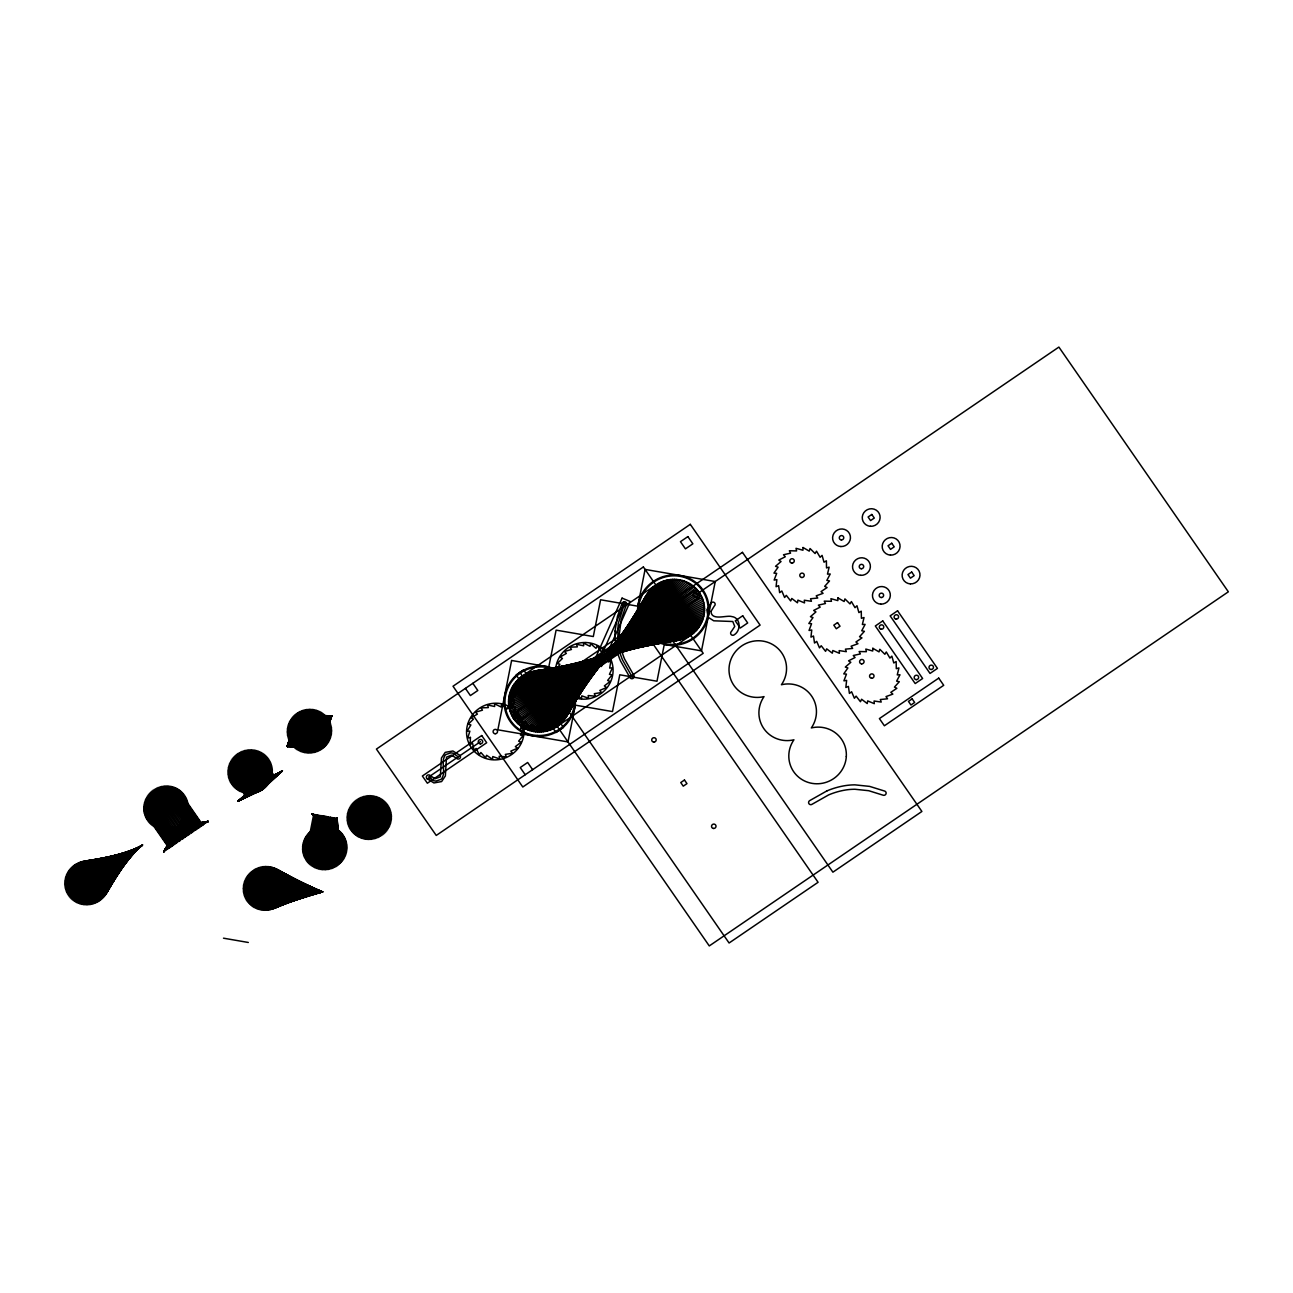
<?xml version="1.0" encoding="UTF-8"?>
<svg xmlns="http://www.w3.org/2000/svg" width="1293" height="1293" viewBox="0 0 1293 1293"><rect width="100%" height="100%" fill="white"/><g stroke="black" fill="none" stroke-linecap="round" stroke-linejoin="round"><path stroke-width="1.5" d="M183.929 794.371L183.267 838.462L150.812 792.027M336.051 866.649L337.037 818.34L315.33 828.166M254.252 749.956L248.967 793.643L250.099 749.665M334.822 867.328L337.037 818.34L314.086 828.813M559.093 683.852L559.416 676.708L556.733 677.338L558.851 670.453L556.103 670.42L559.885 664.23L557.251 663.519L562.455 658.428L560.095 657.086L566.382 653.401L564.459 651.51L571.458 649.474L570.068 647.163L577.324 646.888L576.565 644.302L583.628 645.805L583.563 643.09L589.98 646.29L590.594 643.639L595.976 648.326L597.237 645.902L601.245 651.785L603.071 649.716L605.431 656.424M248.709 749.746L248.967 793.643L251.488 749.681M184.737 795.486L181.925 839.367L149.826 793.013M333.562 867.942L337.037 818.34L317.916 827.116M248.967 793.643L252.878 749.778M332.269 868.46L337.037 818.34L312.89 829.524M185.449 796.633L180.147 840.579L144.638 814.703M330.96 868.912L337.037 818.34L319.242 826.712M329.602 869.268L337.037 818.34L311.726 830.316M245.961 750.134L248.531 793.95L255.61 750.231M186.095 797.829L178.822 841.501L147.257 796.278M328.244 869.559L337.037 818.34L310.627 831.173M247.335 749.892L248.531 793.95L256.935 750.57M306.425 860.831L315.46 814.622M309.108 863.918L318.692 815.172L347.074 848.467M314.732 867.765L324.882 816.239M318.611 869.171L328.858 816.934M321.327 869.704L331.59 817.402M324.09 869.898L334.321 817.871L302.449 849.404M304.986 858.52L313.73 814.315M310.126 864.823L319.937 815.382L346.977 849.824M313.504 867.134L323.654 816.028M317.286 868.783L327.614 816.707M319.953 869.478L330.345 817.176M322.7 869.85L333.077 817.645M326.87 869.753L337.037 818.34L320.599 826.389M305.665 859.7L314.716 814.493L346.88 844.377M308.138 862.948L317.706 814.994M311.209 865.663L321.165 815.592L346.783 851.182M312.34 866.439L322.41 815.818M315.993 868.314L326.386 816.497M325.48 869.866L335.808 818.13L302.433 848.046M307.249 861.914L316.704 814.832M186.661 799.074L177.48 842.406L146.529 797.474M248.531 793.95L258.244 751.007M176.155 843.311L187.146 800.351M259.521 751.524L248.078 794.241L244.603 750.457M187.55 801.644L174.814 844.232L144.832 801.24M304.372 857.307L317.205 814.913L347.106 847.093M297.568 712.799L287.191 746.368L321.909 749.18M243.262 750.861L247.626 794.548L260.766 752.106M320.729 749.924L331.687 716.015L296.42 713.591M187.873 802.969L173.925 844.83L144.428 802.565M298.764 712.087L287.191 746.368L323.04 748.356M247.626 794.548L261.962 752.768M319.516 750.603L331.687 716.015L295.305 714.447M300.008 711.441L287.191 746.368L324.107 747.467M172.583 845.751L188.115 804.311M318.256 751.217L331.687 716.015L294.271 715.368M263.125 753.512L247.189 794.856L241.953 751.362M301.285 710.891L287.191 746.368L325.125 746.514M316.963 751.734L331.687 716.015L293.269 716.354M188.261 805.668L171.258 846.656L143.733 806.622M246.737 795.163L264.225 754.32M302.594 710.39L287.191 746.368L326.095 745.511M315.637 752.187L331.687 716.015L292.347 717.389M599.128 660.723L624.357 603.879L618.135 623.905L617.731 642.524A74.186 72.279 -26.7 0 0 622.547 659.98L631.938 676.53M188.342 807.026L169.916 847.561L143.685 809.353M303.92 709.986L287.191 746.368L326.984 744.445M265.275 755.193L246.3 795.454L240.676 751.912M314.28 752.558L331.687 716.015L291.491 718.472M303.855 856.047L322.911 815.899M168.591 848.483L188.309 808.4M305.277 709.663L287.191 746.368L327.808 743.33M557.655 726.116L585.196 670.243L522.776 675.738M656.246 584.678L628.786 640.488L691.125 635.057M654.646 585.81L627.008 641.716L689.508 636.14M559.222 724.937L586.974 669.031L524.441 674.704M653.127 587.022L625.23 642.928L687.811 637.11M651.672 588.331L623.905 643.833L686.05 637.982M556.022 727.199L584.307 670.841L521.176 676.869M560.709 723.676L588.751 667.818L526.154 673.782M562.116 722.318L590.093 666.897L527.932 672.974M312.922 752.833L331.687 716.015L290.699 719.619M650.314 589.721L622.127 645.045L684.256 638.742M657.911 583.644L628.786 640.488L692.692 633.877M103.634 897.277L124.063 857.663L78.825 862.657M245.848 795.761L266.261 756.13M563.425 720.896L591.871 665.685L529.758 672.263M167.702 849.081L188.212 809.757M649.038 591.192L620.333 646.258L682.413 639.405M554.325 728.169L584.307 670.841L519.641 678.082M102.664 898.279L124.063 857.663L77.548 863.223M306.651 709.421L287.191 746.368L328.567 742.166M564.653 719.377L593.649 664.473L531.617 671.665M104.523 896.211L125.389 856.742M659.64 582.723L628.786 640.488L694.179 632.616M101.646 899.233L124.063 857.663L76.303 863.853M647.858 592.744L618.119 647.777L680.538 639.938M105.347 895.095L126.73 855.837M311.548 753.027L331.687 716.015L289.971 720.799M552.58 729.042L584.307 670.841L518.202 679.391M565.784 717.793L595.863 662.953L644.948 623.727M100.579 900.122L124.063 857.663L75.107 864.564M661.402 581.915L628.786 640.488L695.586 631.259M166.361 850.002L188.018 811.131M646.775 594.36L616.341 648.989L569.259 690.252M267.198 757.132L245.411 796.068L239.447 752.558M106.107 893.932L128.072 854.932M308.041 709.275L287.191 746.368L329.246 740.954M566.819 716.16L597.657 661.741L642.977 618.377M99.448 900.946L124.063 857.663L73.96 865.356M178.466 825.839L163.694 851.812L185.125 818.825M550.786 729.802L584.307 670.841L516.844 680.781M645.789 596.025L614.563 650.201L676.708 640.665M106.786 892.72L128.961 854.317M310.158 753.14L331.687 716.015L289.341 722.027M663.228 581.204L628.786 640.488L696.911 629.836M98.268 901.69L124.063 857.663L72.844 866.213M567.756 714.447L599.435 660.529L642.265 614.628M165.019 850.907L187.744 812.473M179.582 825.015L163.694 851.812L185.804 817.629M303.402 854.77L326.127 816.449M548.943 730.464L584.307 670.841L515.568 682.251M309.431 709.194L287.191 746.368L329.844 739.709M644.916 597.754L612.769 651.43L674.768 640.859M107.384 891.475L130.286 853.412M97.056 902.369L124.063 857.663L71.81 867.134M244.959 796.375L268.055 758.183M665.087 580.605L628.786 640.488L698.139 628.317M568.564 712.702L601.213 659.317L539.294 670.437M180.664 824.142L163.694 851.812L186.402 816.384M308.768 753.173L331.687 716.015L288.775 723.288M547.068 730.998L584.307 670.841L514.388 683.803M95.795 902.983L124.063 857.663L70.808 868.12M187.372 813.798L163.694 851.812L182.636 822.17M644.156 599.532L610.991 652.642L672.829 640.94M107.917 890.198L131.627 852.491M181.683 823.188L163.694 851.812L186.935 815.107M666.978 580.121L628.786 640.488L699.271 626.733M310.821 709.211L287.191 746.368L330.378 738.432M569.276 710.908L602.991 658.105L541.25 670.42M94.502 903.5L124.063 857.663L69.887 869.155M545.161 731.418L584.307 670.841L513.305 685.419M643.51 601.358L609.666 653.547L670.889 640.892M268.847 759.282L244.522 796.682L238.251 753.269M307.378 753.124L331.687 716.015L288.291 724.581M108.353 888.905L132.953 851.586M668.901 579.749L628.786 640.488L700.305 625.101M569.874 709.065L604.316 657.183L543.189 670.534M93.177 903.952L124.063 857.663L69.03 870.237M312.195 709.307L287.191 746.368L330.814 737.139M543.238 731.725L584.307 670.841L512.319 687.084M642.977 603.201L607.888 654.759L570.714 705.315M108.725 887.564L133.842 850.972M306.005 752.979L331.25 716.306L287.563 727.232M91.835 904.324L124.063 857.663L68.238 871.385M670.825 579.506L628.786 640.488L701.226 623.388M244.07 796.973L269.574 760.446M570.342 707.206L642.556 605.092M303.031 853.461L328.616 816.885L344.568 857.679M541.298 731.919L584.307 670.841L511.446 688.813M313.569 709.485L287.644 746.061L331.186 735.798M90.462 904.599L124.063 857.663L67.511 872.565M672.78 579.377L628.786 640.488L702.051 621.642M109 886.222L135.183 850.067M304.631 752.752L330.798 716.613L287.321 728.589M379.9 798.007L361.846 822.607L371.35 839.399M539.343 732L584.307 670.841L510.687 690.591M89.088 904.793L124.063 857.663L66.88 873.793M243.634 797.28L270.221 761.642M314.926 709.76L288.097 745.754L331.461 734.456M642.249 606.983L604.768 656.892L665.135 640.035M674.72 579.361L628.786 640.488L702.745 619.848M109.194 884.865L136.072 849.469M303.289 752.445L330.361 716.92L287.175 729.947M537.403 731.951L584.307 670.841L510.024 692.418M87.698 904.922L124.063 857.663L66.315 875.054M570.94 703.408L609.213 653.854L548.895 671.552M316.268 710.099L288.533 745.447L331.654 733.099M676.659 579.474L628.786 640.488L703.344 618.006M642.071 608.89L603.427 657.798L663.277 639.518M86.308 904.938L124.063 857.663L65.83 876.347M302.756 852.119L330.588 817.224L343.89 858.891M242.745 797.894L270.787 762.886M301.964 752.057L329.909 717.227L287.111 731.321M535.464 731.773L584.307 670.841L509.49 694.26M109.291 883.507L137.414 848.547M381.112 798.67L361.846 822.607L372.74 839.205M571.07 701.485L610.555 652.933L550.737 672.134M678.583 579.7L628.786 640.488L703.828 616.147M317.577 710.536L288.986 745.14L331.751 731.741M84.918 904.89L124.063 857.663L65.426 877.672M642.007 610.813L602.102 658.703L661.45 638.887M533.556 731.499L584.307 670.841L509.07 696.151M300.671 751.589L329.473 717.518L287.127 732.678M109.323 882.133L138.303 847.949M242.292 798.185L271.271 764.147M680.49 580.04L628.786 640.488L704.184 614.256M571.07 699.578L611.88 652.028L552.531 672.813M83.544 904.744L124.063 857.663L65.103 878.998M318.854 711.053L289.422 744.849L331.784 730.367M531.665 731.095L584.307 670.841L508.779 698.042M382.259 799.413L361.846 822.607L374.097 838.915M642.071 612.72L600.76 659.624L659.672 638.144M82.17 904.518L124.063 857.663L64.86 880.355M299.41 751.039L329.02 717.825L287.24 734.052M682.365 580.492L628.786 640.488L704.426 612.349M109.258 880.775L139.191 847.335M241.856 798.492L271.675 765.456M302.562 850.778L332.576 817.564L343.13 860.055M570.94 697.67L613.221 651.122L554.293 673.621M529.807 730.577L584.307 670.841L508.602 699.949M320.098 711.635L289.874 744.542L331.719 729.01M80.829 904.211L124.063 857.663L64.715 881.713M684.207 581.074L628.786 640.488L704.54 610.425M109.097 879.418L139.628 847.028L97.638 863.401M298.198 750.409L329.02 717.825L287.434 735.394M527.98 729.947L584.307 670.841L508.537 701.873M570.698 695.779L614.11 650.508L555.99 674.526M240.967 799.106L271.999 766.781M383.358 800.222L361.846 822.607L375.439 838.559M79.503 903.823L124.063 857.663L64.65 883.087M321.294 712.298L289.874 744.542L331.558 727.652M686.017 581.753L628.786 640.488L704.54 608.518M642.556 616.502L598.546 661.143L656.294 636.334M526.203 729.204L584.307 670.841L508.602 703.78M108.871 878.076L140.517 846.43M297.018 749.714L328.584 718.132L287.725 736.735M78.21 903.354L124.063 857.663L64.666 884.444M240.514 799.413L272.241 768.123M570.342 693.905L614.999 649.91L557.622 675.528M687.763 582.561L628.786 640.488L704.426 606.611M322.442 713.041L290.311 744.235L331.331 726.31M524.473 728.347L584.307 670.841L508.779 705.687M76.95 902.805L124.063 857.663L64.779 885.818M384.409 801.094L361.846 822.607L376.764 838.106M108.547 876.751L140.969 846.123L99.981 864.807M295.887 748.938L328.584 718.132L288.08 738.044M689.46 583.466L628.786 640.488L704.184 604.72M239.625 800.011L272.387 769.48M261.412 790.395L282.343 770.87L243.973 792.916M569.857 692.062L615.888 649.296L559.174 676.643M75.737 902.175L124.063 857.663L64.973 887.16M522.808 727.393L584.307 670.841L509.086 707.562M323.557 713.849L290.311 744.235L331.008 724.985M260.184 791.074L282.343 770.87L245.314 793.223M643.526 620.204L596.752 662.355L653.159 634.12M691.092 584.468L628.786 640.488L703.812 602.845M294.804 748.097L328.131 718.439L288.533 739.337M258.923 791.688L282.343 770.87L246.672 793.449M74.558 901.48L124.063 857.663L65.264 888.501M108.127 875.442L141.858 845.509L102.147 866.488M238.736 800.626L272.451 770.838M521.208 726.327L584.307 670.841L509.507 709.437M385.411 802.032L361.846 822.607L378.057 837.589M330.588 723.676L290.763 743.928L324.608 714.722M257.63 792.205L282.343 770.87L248.062 793.595M692.66 585.584L628.786 640.488L703.327 601.003M73.426 900.704L124.063 857.663L65.62 889.81M644.173 621.981L596.315 662.646L651.72 632.875M238.284 800.917L272.435 772.212M519.689 725.179L584.307 670.841L510.04 711.263M107.642 874.181L141.858 845.509M293.786 747.192L328.131 718.439L289.05 740.582M256.305 792.657L282.343 770.87L249.452 793.643M568.548 688.474L616.777 648.698L562.083 679.132M694.147 586.78L628.786 640.488L702.729 599.192M302.497 846.673L337.037 818.34L341.4 862.237M72.343 899.863L124.063 857.663L66.072 891.103M330.103 722.415L290.763 743.928L325.594 715.659M254.963 793.029L282.343 770.87L250.842 793.611M518.234 723.935L584.307 670.841L510.703 713.041M262.576 789.651L237.847 801.224L272.322 773.57M386.332 803.034L361.846 822.607L379.318 836.975M107.077 872.937L142.311 845.218L103.133 867.425M292.832 746.223L328.131 718.439L289.664 741.794M302.643 845.315L337.037 818.34L340.447 863.239M695.553 588.073L628.786 640.488L702.018 597.414M71.325 898.958L124.063 857.663L66.59 892.348M253.606 793.304L282.343 770.87L252.216 793.498M567.724 686.761L617.23 648.391L563.392 680.506M516.877 722.593L584.307 670.841L511.462 714.787M263.707 788.827L237.847 801.224L272.128 774.927M329.537 721.171L290.763 743.928L326.515 716.661M369.976 839.513L386.639 826.89L378.655 797.425M70.372 897.989L124.063 857.663L67.204 893.56M302.885 843.957L337.037 818.34L339.429 864.193M645.821 625.424L595.426 663.261L649.07 630.111M696.879 589.446L628.786 640.488L701.21 595.701M106.43 871.741L142.311 845.218L104.054 868.427M291.927 745.188L328.131 718.439L290.343 742.974M264.79 787.938L237.847 801.224L271.853 776.269M387.189 804.084L361.846 822.607L380.546 836.296M515.6 721.171L584.307 670.841L512.335 716.484M566.803 685.096L617.666 648.084L564.621 681.961M69.466 896.954L124.063 857.663L67.882 894.74M328.891 719.975L290.763 743.928L327.388 717.712M303.192 842.616L337.037 818.34L338.346 865.082M698.107 590.901L628.786 640.488L700.273 594.037M646.807 627.057L595.426 663.261L647.89 628.624M265.808 786.984L237.847 801.224L271.498 777.61M368.586 839.545L386.639 826.89L377.378 796.908M514.404 719.684L584.307 670.841L513.321 718.116M105.719 870.593L142.747 844.911L104.927 869.478M291.103 744.105L328.131 718.439M68.642 895.871L124.063 857.663M303.596 841.307L337.037 818.34L337.231 865.906M480.479 741.665L428.581 777.077L433.672 780.681A7.871 7.661 -26.7 0 0 436.161 781.004L440.881 779.42A5.754 5.608 -26.7 0 0 442.061 778.176C445.859 771.355 440.961 762.579 444.76 755.759A5.754 5.608 -26.7 0 1 445.94 754.514L450.659 752.93A7.871 7.661 -26.7 0 1 453.148 753.253L458.239 756.841M539.811 701.194L1058.886 347.074L1228.35 591.806L709.275 945.926L519.867 672.408M290.763 743.928L328.18 718.811M266.762 785.982L237.847 801.224L271.045 778.903M387.981 805.183L361.846 822.607L381.71 835.553M304.081 840.014L337.037 818.34L309.577 832.094M367.196 839.496L386.639 826.89L376.069 796.472M267.651 784.916L237.847 801.224L270.528 780.18M304.647 838.753L337.037 818.34L308.591 833.064M268.491 783.8L237.847 801.224L269.914 781.425M388.708 806.347L361.846 822.607L382.841 834.728M305.293 837.525L337.037 818.34L307.669 834.114M365.822 839.351L386.639 826.89L374.744 796.132M237.847 801.224L269.235 782.637M306.021 836.345L337.037 818.34L306.813 835.197M650.347 631.534L595.863 662.953L533.508 671.18M261.994 910.175L301.124 888.194L262.657 866.617M259.295 909.642L298.408 887.725M260.636 909.949L299.895 887.984L261.283 866.86M263.384 910.32L302.61 888.453M364.448 839.125L386.639 826.89L373.386 795.858M264.758 910.369L304.097 888.711M389.355 807.543L361.846 822.607L383.924 833.84M257.97 909.254L297.649 887.596L257.275 868.072M242.648 792.528L281.89 771.178M266.148 910.337L305.584 888.97M267.538 910.224L307.33 889.261L269.574 866.682M560.661 677.839L616.341 648.989L678.631 640.358M256.677 908.785L297.649 887.596L255.998 868.637M268.912 910.03L308.817 889.519L270.932 866.956M241.355 792.059L281.454 771.485M363.107 838.818L386.639 826.89L372.012 795.68M270.285 909.739L310.546 889.826M389.92 808.771L361.846 822.607L384.942 832.886M101.096 865.615L141.406 845.816M255.416 908.236L297.649 887.596L254.769 869.284M240.094 791.51L280.565 772.083M271.627 909.383L312.292 890.117M654.694 635.267L597.657 661.741L535.415 670.808M361.781 838.43L386.639 826.89L370.622 795.583M254.188 907.605L297.649 887.596L253.557 869.995M272.952 908.931L313.779 890.376M238.866 790.88L279.66 772.697M390.405 810.048L361.846 822.607L385.896 831.884M827.003 790.847L809.547 800.706A2.247 2.182 -26.7 0 0 808.998 803.777A2.247 2.182 -26.7 0 0 812.117 804.246L828.651 794.904A71.955 70.113 -26.7 0 1 845.961 789.942A58.605 57.102 -26.7 0 1 854.899 789.263L868.702 790.702L883.006 795.163A2.247 2.182 -26.7 0 0 885.947 793.983A2.247 2.182 -26.7 0 0 884.784 791.106L869.607 786.386L854.899 784.851A63.147 61.531 -26.7 0 0 845.363 785.611A76.416 74.461 -26.7 0 0 827.003 790.863M253.008 906.91L297.649 887.596L252.41 870.787M274.245 908.413L315.508 890.683M360.488 837.961L386.639 826.89L369.232 795.567M98.834 864.063L140.08 846.737M237.686 790.185L279.223 773.004M275.506 907.799L316.995 890.942M251.876 906.134L297.649 887.596L251.311 871.644M657.959 637.287L599.435 660.529L537.355 670.566M390.809 811.357L361.846 822.607L386.801 830.817M359.228 837.411L386.639 826.89L367.842 795.631M236.554 789.409L278.334 773.602M276.718 907.12L318.741 891.233L279.547 871.046M250.81 905.294L297.649 887.596L250.26 872.565M96.393 862.819L138.739 847.642M277.898 906.377L320.228 891.491L280.597 871.918M249.775 904.389L297.649 887.596L249.274 873.551M235.488 788.568L277.882 773.909M357.999 836.781L386.639 826.89L366.469 795.793M391.132 812.667L361.846 822.607L387.625 829.702M95.116 862.302L137.85 848.24M248.822 903.419L297.649 887.596L248.337 874.585M279.029 905.553L321.715 891.75M234.469 787.663L277.445 774.216M356.82 836.086L386.639 826.89L365.095 796.035M93.807 861.865L136.961 848.855M280.112 904.664L322.458 891.879L282.521 873.858M247.933 902.385L297.649 887.596L247.48 875.668M391.375 814.024L361.846 822.607L388.369 828.538M281.131 903.71L322.458 891.879L283.377 874.908M233.5 786.694L276.557 774.814M92.466 861.526L135.636 849.76M355.688 835.31L386.639 826.89L363.737 796.359M247.092 901.302L297.649 887.596L246.688 876.816M547.02 671.099L607.888 654.759L668.95 640.714M282.084 902.708L322.458 891.879L284.169 876.007M667.026 640.439L545.113 670.76M91.108 861.251L134.747 850.374M282.973 901.641L322.458 891.879L284.896 877.171M246.349 900.17L297.649 887.596L245.977 877.995M391.52 815.366L361.846 822.607L389.064 827.326M232.611 785.659L276.104 775.121M354.621 834.47L386.639 826.89L362.396 796.763M287.886 725.89L331.687 716.015M89.734 861.073L133.405 851.279M283.797 900.526L322.458 891.879L285.543 878.367M245.654 898.991L297.649 887.596L245.331 879.224M231.786 784.576L275.668 775.428L237.088 754.061M169.48 829.492L208.189 821.459L177.286 826.599M168.106 829.702L208.189 821.459L176.058 827.278M166.716 829.815L208.189 821.459L163.936 829.783M88.36 860.976L132.064 852.2M353.603 833.565L386.639 826.89L361.103 797.248M173.504 828.409L208.189 821.459L174.797 827.876M391.585 816.74L361.846 822.607L389.662 826.082M284.557 899.362L322.458 891.879L286.109 879.596M165.326 829.847L208.189 821.459M245.056 897.778L297.649 887.596L244.765 880.485M86.97 860.96L131.175 852.798M231.027 783.445L275.215 775.735M244.522 896.518L297.649 887.596L244.28 881.778M285.236 898.15L322.458 891.879L286.593 880.872M352.633 832.595L386.639 826.89L359.826 797.813M162.562 829.653L206.848 822.38M85.58 861.041L129.85 853.703M391.569 818.113L361.846 822.607L390.179 824.805M84.19 861.186L128.508 854.625M244.086 895.241L297.649 887.596L243.876 883.087M230.332 782.265L274.779 776.026L235.989 754.918M161.189 829.427L205.506 823.285M285.85 896.906L322.458 891.879L286.998 882.182M351.744 831.561L386.639 826.89L358.581 798.46M82.817 861.429L127.183 855.53M81.459 861.752L125.841 856.435M243.714 893.932L297.649 887.596L243.553 884.428M159.847 829.12L204.181 824.191M80.134 862.156L124.5 857.356M229.734 781.053L274.326 776.333M391.456 819.471L361.846 822.607L390.631 823.512M286.367 895.629L322.458 891.879L287.321 883.491M350.92 830.478L386.639 826.89L357.385 799.171M243.44 892.59L297.649 887.596L243.326 885.786M158.522 828.716L203.292 824.805M229.2 779.808L273.89 776.64L234.938 755.839M286.82 894.336L322.458 891.879L287.563 884.848M350.161 829.346L386.639 826.89L356.221 799.963M243.246 891.249L297.649 887.596L243.165 887.143M391.278 820.829L361.846 822.607L390.987 822.17M157.229 828.247L201.95 825.71L175.412 787.712M243.132 889.875L297.649 887.596L243.1 888.517M228.764 778.515L273.437 776.948M349.482 828.166L386.639 826.89L355.122 800.82M287.175 892.994L322.458 891.879L287.709 886.19M155.968 827.698L200.625 826.615L172.826 786.774M348.868 826.954L386.639 826.89L354.072 801.741M228.392 777.206L273.001 777.255L233.952 756.825M287.45 891.653L322.458 891.879L287.773 887.564M154.74 827.067L199.284 827.536M348.334 825.694L386.639 826.89L353.086 802.711M228.118 775.865L272.548 777.546L233.031 757.86M287.644 890.295L322.458 891.879L287.757 888.938M153.576 826.372L197.942 828.441L168.753 785.966M347.898 824.417L386.639 826.89L352.165 803.761M227.924 774.523L272.548 777.546M152.445 825.597L197.053 829.055L167.379 785.869M347.526 823.108L386.639 826.89L351.292 804.844M227.81 773.149L272.096 777.853L232.158 758.943M151.362 824.756L195.728 829.961M347.251 821.766L386.639 826.89L350.5 805.992M227.794 771.792L271.659 778.16L231.366 760.09M150.344 823.851L194.386 830.866L163.209 786.096M347.057 820.425L386.639 826.89L349.789 807.171M223.495 938.185L248.304 942.468M227.859 770.418L271.659 778.16L230.655 761.27M346.944 819.051L386.639 826.89L349.142 808.4M149.374 822.881L193.061 831.787L161.835 786.338M228.004 769.06L271.659 778.16M346.928 817.693L386.639 826.89L348.577 809.66M228.231 767.703L271.207 778.467L230.009 762.498M148.485 821.863L191.72 832.692L180.099 790.508M346.993 816.319L386.639 826.89L348.092 810.953M228.554 766.361L271.207 778.467L229.443 763.759M347.138 814.962L386.639 826.89L347.688 812.263M147.661 820.78L189.942 833.904L157.843 787.55M228.958 765.052L271.207 778.467M347.364 813.604L386.639 826.89M146.901 819.649L188.6 834.825L156.566 788.116M146.222 818.469L186.822 836.038L182.151 792.318M281.583 872.856L321.456 891.701M145.608 817.241L185.044 837.25L183.073 793.32M258.584 867.587L297.907 887.645M259.925 867.183L298.893 887.806M278.448 870.237L317.496 891.022M277.284 869.494L316.009 890.764M276.088 868.831L314.522 890.505M264.031 866.455L302.368 888.404M274.843 868.25L313.035 890.247M265.421 866.391L303.613 888.63M273.566 867.732L311.548 889.988M272.257 867.296L310.304 889.778M266.811 866.407L304.841 888.841M268.201 866.504L306.085 889.051M145.091 815.996L182.83 838.769M323.363 825.985L312.243 814.057L337.764 829.767M324.753 825.92L312.243 814.057L335.404 828.36M326.143 825.936L312.243 814.057L338.863 830.575M346.314 841.711L312.243 814.057L334.176 827.779M327.517 826.033L312.243 814.057L339.914 831.447M345.91 840.402L312.243 814.057L340.916 832.385M345.425 839.125L312.243 814.057L341.837 833.387M344.859 837.896L312.243 814.057L331.59 826.825M328.891 826.211L312.243 814.057L342.693 834.438M344.213 836.7L312.243 814.057L343.502 835.537M312.243 814.057L330.248 826.486M313.488 814.267L346.637 843.02M144.266 813.394L176.591 843.02L145.883 798.686M315.961 814.703L347.025 845.719M426.852 778.515L433.898 782.944L441.608 781.57L445.358 775.962L446.489 757.165L451.516 755.112L456.526 758.28A2.247 2.182 -26.7 0 0 459.661 758.522A2.247 2.182 -26.7 0 0 459.969 755.419L452.922 750.991L445.212 752.364L441.463 757.973L440.331 776.77L435.127 778.79L430.294 775.655M159.152 787.065L191.283 832.999M152.962 790.249L185.497 836.943M145.317 799.947L175.703 843.618M144.121 803.907L173.036 845.444M143.668 807.98L170.805 846.963M472.834 683.318L477.812 690.51L470.393 695.569L465.415 688.377M532.635 769.674L527.657 762.482L520.239 767.541L525.217 774.733M176.64 788.294L202.403 825.403M171.484 786.419L199.736 827.229M164.599 785.934L195.275 830.268L179 789.7M160.477 786.661L192.172 832.385M155.322 788.762L187.711 835.423M148.048 795.147L179.711 840.886M143.879 805.248L172.147 846.042M143.992 812.069L169.027 848.176M177.852 788.972L202.839 825.112M151.863 791.106L184.156 837.848M143.798 810.711L169.48 847.869M174.135 787.195L201.061 826.324M170.126 786.16L198.847 827.843M165.989 785.853L196.164 829.653M154.126 789.473L186.386 836.329M148.905 794.047L180.6 840.288M322.652 815.851L346.508 852.523M324.139 816.109L346.136 853.865M325.383 816.319L345.7 855.158M565.122 687.731L568.322 694.066L569.874 691.803L574.609 697.137L575.547 694.567L581.511 698.543L581.769 695.844L588.574 698.22L588.153 695.553L595.378 696.167L594.295 693.694L601.487 692.531L599.807 690.414L606.514 687.537L604.348 685.904L610.134 681.476L607.613 680.441L612.139 674.768L609.439 674.38L612.397 667.802L609.666 668.093L610.894 661.03L608.308 661.984L607.726 654.872M327.129 816.626L345.166 856.435M560.936 686.777L558.576 680.07L556.75 682.138L552.741 676.255L551.481 678.68L546.099 673.992L545.484 676.643L539.068 673.443L539.133 676.158L532.069 674.655L532.829 677.241L525.572 677.516L526.962 679.827L519.964 681.864L521.903 683.755L515.6 687.44L517.96 688.781L512.755 693.872L515.39 694.583L511.608 700.774L514.355 700.806L512.238 707.691L514.937 707.061L514.598 714.205L517.055 712.928L518.558 719.894L520.626 718.084L523.827 724.419L525.394 722.157L530.114 727.49L531.067 724.92L537.015 728.896L537.29 726.197L544.078 728.573L543.658 725.906L550.883 726.521L549.8 724.048L556.992 722.884L555.311 720.767L562.019 717.89L559.853 716.257L565.639 711.829L563.134 710.794L567.659 705.121L564.944 704.733L567.918 698.155L565.17 698.446L566.399 691.383L563.813 692.337L563.231 685.225M561.55 682.575L563.037 689.541M181.149 791.381L189.053 834.518M334.806 817.952L342.306 861.17M648.553 621.723A4.493 4.38 -26.7 0 1 654.743 622.79A4.493 4.38 -26.7 0 1 653.531 628.915M710.972 611.444C711.457 621.19 726.569 614.902 731.741 616.551C740.824 617.585 741.212 630.483 734.279 634.766A2.247 2.182 -26.7 0 1 731.127 634.524A2.247 2.182 -26.7 0 1 731.434 631.42L734.747 626.442L732.775 621.513L713.72 620.802L708.079 617.214L706.851 609.666L711.489 602.635A2.247 2.182 -26.7 0 1 714.641 602.861A2.247 2.182 -26.7 0 1 714.334 605.964L710.972 611.444M615.032 631.097L614.951 633.489A63.147 61.531 -26.7 0 0 615.516 642.863A76.416 74.461 -26.7 0 0 620.462 660.836L630.111 677.823A2.247 2.182 -26.7 0 0 633.214 678.292A2.247 2.182 -26.7 0 0 633.764 675.221L624.616 659.139A71.955 70.113 -26.7 0 1 619.929 642.185A58.605 57.102 -26.7 0 1 619.412 633.408L621.173 619.783L626.006 605.593A2.247 2.182 -26.7 0 0 624.858 602.732A2.247 2.182 -26.7 0 0 621.917 603.912L617.424 616.502L615.032 631.097M803.05 547.521L802.953 550.236L796.003 548.297L796.601 550.931L789.344 550.753L790.573 553.145L783.477 554.762L785.287 556.766L778.774 560.047L781.037 561.534L775.525 566.302L778.111 567.191L773.941 573.122L776.689 573.332L774.135 580.088L776.851 579.62L776.075 586.731L778.596 585.632L779.647 592.679L781.829 590.982L784.609 597.528L786.306 595.362L790.686 600.97L791.785 598.465L797.474 602.813L797.91 600.13L804.537 602.926L804.294 600.227L811.438 601.293L810.533 598.756L817.758 598.029L816.222 595.814L823.091 593.342L821.039 591.596L827.1 587.523L824.659 586.343L829.524 580.945L826.841 580.395L830.235 573.995L827.472 574.124L829.152 567.142L826.518 567.934L826.389 560.79L824.013 562.196L822.073 555.36L820.118 557.299L816.513 551.174L815.091 553.533L810.032 548.507L809.256 551.125L803.05 547.521M837.945 597.916L837.848 600.615L830.898 598.675L831.48 601.31L824.239 601.132L825.467 603.524L818.356 605.14L820.166 607.144L813.653 610.441L815.931 611.928L810.42 616.696L812.99 617.569L808.836 623.517L811.568 623.727L809.03 630.467L811.745 629.998L810.953 637.126L813.491 636.011L814.525 643.057L816.707 641.36L819.503 647.906L821.2 645.74L825.581 651.349L826.68 648.86L832.353 653.191L832.805 650.508L839.432 653.304L839.173 650.605L846.333 651.672L845.412 649.151L852.653 648.423L851.117 646.209L857.986 643.736L855.934 641.974L861.978 637.918L859.538 636.722L864.419 631.323L861.736 630.774L865.114 624.374L862.366 624.503L864.047 617.521L861.397 618.313L861.267 611.169L858.891 612.591L856.968 605.738L855.012 607.678L851.392 601.552L849.986 603.912L844.927 598.885L844.135 601.504L837.945 597.916M872.84 648.294L872.727 651.009L865.793 649.054L866.375 651.688L859.118 651.527L860.362 653.919L853.251 655.519L855.061 657.523L848.547 660.82L850.81 662.307L845.299 667.075L847.885 667.948L843.731 673.895L846.462 674.106L843.909 680.845L846.624 680.377L845.848 687.504L848.386 686.389L849.42 693.436L851.602 691.755L854.398 698.285L856.095 696.119L860.459 701.743L861.574 699.238L867.247 703.57L867.684 700.887L874.31 703.683L874.068 701L881.228 702.067L880.307 699.529L887.548 698.802L886.012 696.588L892.865 694.115L890.812 692.353L896.873 688.296L894.433 687.1L899.314 681.702L896.631 681.152L900.009 674.768L897.261 674.898L898.942 667.899L896.291 668.691L896.162 661.547L893.786 662.97L891.863 656.117L889.907 658.072L886.287 651.947L884.881 654.29L879.806 649.28L879.03 651.882L872.84 648.294M470.442 737.414L470.119 744.558L472.575 743.281L474.062 750.247L476.131 748.437L479.331 754.773L480.899 752.51L485.618 757.843L486.572 755.274L492.52 759.25L492.795 756.55L499.583 758.926L499.179 756.26L506.387 756.874L505.304 754.401L512.497 753.237L510.816 751.12L517.523 748.243L515.357 746.611L521.16 742.182L518.638 741.148L523.164 735.475L520.449 735.087L523.423 728.509L520.675 728.799L521.919 721.736L519.317 722.69L518.735 715.579L516.457 717.13L514.081 710.423L512.254 712.491L508.262 706.608L507.001 709.033L501.619 704.346L501.005 706.996L494.572 703.796L494.653 706.511L487.59 705.008L488.334 707.594L481.077 707.869L482.467 710.18L475.468 712.217L477.408 714.108L471.105 717.793L473.464 719.134L468.26 724.225L470.894 724.937L467.129 731.127L469.876 731.159L467.743 738.044L470.442 737.414M511.608 660.481L497.87 729.818L567.999 741.923L575.304 705.154L612.494 711.57L619.783 674.801L656.989 681.217L664.279 644.447L701.485 650.864L715.239 581.527L645.094 569.421L637.805 606.191L600.599 599.774L593.309 636.544L556.103 630.127L548.814 666.897L511.608 660.481M622.078 598.126L593.245 663.099L601.423 666.477L630.241 601.504L622.078 598.126M690.3 524.344L453.019 686.227L522.792 787.001L760.09 625.117L690.3 524.344M643.381 566.964L376.425 749.083L436.242 835.44L703.198 653.321L643.381 566.964M687.876 536.611L680.457 541.67L685.435 548.862L692.854 543.803L687.876 536.611M523.584 669.887L516.166 674.946L556.038 732.517L563.457 727.458L523.584 669.887M655.842 584.953L522.372 676.013A31.436 30.628 -26.7 0 0 513.854 718.908A4.493 4.38 -26.7 0 0 520.061 719.975L698.026 598.562A4.493 4.38 -26.7 0 0 699.238 592.436A4.493 4.38 -26.7 0 0 693.032 591.37L515.067 712.782A4.493 4.38 -26.7 0 0 513.854 718.908A31.436 30.628 -26.7 0 0 557.251 726.391L690.737 635.332A31.436 30.628 -26.7 0 0 699.238 592.436A31.436 30.628 -26.7 0 0 655.842 584.953M638.645 623.178L549.654 683.884L729.09 943.001L818.081 882.295L638.645 623.178M742.457 552.353L653.466 613.06L832.902 872.177L921.893 811.471L742.457 552.353M633.214 631.113L573.898 671.584A5.382 5.253 -26.7 0 0 572.443 678.938A5.382 5.253 -26.7 0 0 579.878 680.231L639.195 639.76A5.382 5.253 -26.7 0 0 640.665 632.406A5.382 5.253 -26.7 0 0 633.214 631.113M481.707 735.539L422.375 776.01L427.369 783.219L486.685 742.748L481.707 735.539M540.409 698.139L536.708 700.661L539.197 704.265L542.915 701.743L540.409 698.139M871.805 514.452L868.088 516.99L870.577 520.578L874.294 518.057L871.805 514.452M742.699 615.775L735.281 620.834L740.275 628.026L747.677 622.967L742.699 615.775M891.734 543.238L888.032 545.775L890.521 549.38L894.223 546.842L891.734 543.238M837.525 622.628L833.807 625.149L836.312 628.754L840.014 626.216L837.525 622.628M911.678 572.039L907.961 574.561L910.45 578.165L914.167 575.627L911.678 572.039M882.747 620.915L875.329 625.974L915.202 683.561L922.62 678.502L882.747 620.915M897.568 610.797L890.15 615.856L930.039 673.443L937.441 668.384L897.568 610.797M684.466 780.018L680.764 782.556L683.254 786.16L686.971 783.623L684.466 780.018M938.718 678.114L879.402 718.585L884.38 725.777L943.712 685.306L938.718 678.114M912.163 698.883L908.462 701.404L910.951 705.008L914.652 702.471L912.163 698.883M670.614 645.288A35.929 35.008 -26.7 0 0 705.477 594.214A35.929 35.008 -26.7 0 0 643.752 590.933A35.929 35.008 -26.7 0 0 670.614 645.288M713.607 828.474A2.247 2.182 -26.7 0 0 715.789 825.273A2.247 2.182 -26.7 0 0 711.926 825.079A2.247 2.182 -26.7 0 0 713.607 828.474M653.789 742.101A2.247 2.182 -26.7 0 0 655.971 738.901A2.247 2.182 -26.7 0 0 652.108 738.707A2.247 2.182 -26.7 0 0 653.789 742.101M846.317 756.453A28.931 28.187 -26.7 0 0 811.325 727.927A28.931 28.187 -26.7 0 0 781.425 684.74A28.931 28.187 -26.7 0 0 767.137 642.104A28.931 28.187 -26.7 0 0 729.042 668.077A28.931 28.187 -26.7 0 0 764.034 696.604A28.931 28.187 -26.7 0 0 793.934 739.79A28.931 28.187 -26.7 0 0 808.222 782.427A28.931 28.187 -26.7 0 0 846.317 756.453M791.882 563.101A2.247 2.182 -26.7 0 0 794.064 559.917A2.247 2.182 -26.7 0 0 790.201 559.707A2.247 2.182 -26.7 0 0 791.882 563.101M801.854 577.502A2.247 2.182 -26.7 0 0 804.036 574.302A2.247 2.182 -26.7 0 0 800.173 574.108A2.247 2.182 -26.7 0 0 801.854 577.502M861.671 663.875A2.247 2.182 -26.7 0 0 863.853 660.675A2.247 2.182 -26.7 0 0 859.99 660.481A2.247 2.182 -26.7 0 0 861.671 663.875M871.644 678.275A2.247 2.182 -26.7 0 0 873.809 675.075A2.247 2.182 -26.7 0 0 869.963 674.865A2.247 2.182 -26.7 0 0 871.644 678.275M881.26 629.238A2.247 2.182 -26.7 0 0 883.588 626.135A2.247 2.182 -26.7 0 0 879.741 625.764A2.247 2.182 -26.7 0 0 881.26 629.238M916.252 679.633A2.247 2.182 -26.7 0 0 918.434 676.433A2.247 2.182 -26.7 0 0 914.571 676.223A2.247 2.182 -26.7 0 0 916.252 679.633M896.097 619.121A2.247 2.182 -26.7 0 0 898.409 616.018A2.247 2.182 -26.7 0 0 894.562 615.646A2.247 2.182 -26.7 0 0 896.097 619.121M931.073 669.515A2.247 2.182 -26.7 0 0 933.255 666.315A2.247 2.182 -26.7 0 0 929.408 666.105A2.247 2.182 -26.7 0 0 931.073 669.515M870.528 526.299A8.986 8.744 -26.7 0 0 879.24 513.531A8.986 8.744 -26.7 0 0 863.805 512.723A8.986 8.744 -26.7 0 0 870.528 526.299M890.457 555.101A8.986 8.744 -26.7 0 0 899.185 542.333A8.986 8.744 -26.7 0 0 883.749 541.508A8.986 8.744 -26.7 0 0 890.457 555.101M910.401 583.886A8.986 8.744 -26.7 0 0 919.113 571.118A8.986 8.744 -26.7 0 0 903.678 570.294A8.986 8.744 -26.7 0 0 910.401 583.886M841.371 539.957A2.247 2.182 -26.7 0 0 843.537 536.757A2.247 2.182 -26.7 0 0 839.69 536.547A2.247 2.182 -26.7 0 0 841.371 539.957M840.87 546.535A8.986 8.744 -26.7 0 0 849.582 533.767A8.986 8.744 -26.7 0 0 834.147 532.958A8.986 8.744 -26.7 0 0 840.87 546.535M861.3 568.742A2.247 2.182 -26.7 0 0 863.482 565.542A2.247 2.182 -26.7 0 0 859.619 565.348A2.247 2.182 -26.7 0 0 861.3 568.742M860.799 575.337A8.986 8.744 -26.7 0 0 869.51 562.568A8.986 8.744 -26.7 0 0 854.091 561.744A8.986 8.744 -26.7 0 0 860.799 575.337M881.244 597.528A2.247 2.182 -26.7 0 0 883.41 594.344A2.247 2.182 -26.7 0 0 879.563 594.134A2.247 2.182 -26.7 0 0 881.244 597.528M880.743 604.122A8.986 8.744 -26.7 0 0 889.455 591.354A8.986 8.744 -26.7 0 0 874.02 590.529A8.986 8.744 -26.7 0 0 880.743 604.122M584.129 673.039A2.247 2.182 -26.7 0 0 586.311 669.855A2.247 2.182 -26.7 0 0 582.448 669.645A2.247 2.182 -26.7 0 0 584.129 673.039M495.154 733.745A2.247 2.182 -26.7 0 0 497.336 730.561A2.247 2.182 -26.7 0 0 493.473 730.351A2.247 2.182 -26.7 0 0 495.154 733.745M585.907 642.524A28.931 28.187 -26.7 0 0 556.216 677.58A28.931 28.187 -26.7 0 0 511.721 707.934A28.931 28.187 -26.7 0 0 468.098 722.9A28.931 28.187 -26.7 0 0 493.7 759.88A28.931 28.187 -26.7 0 0 523.406 724.823A28.931 28.187 -26.7 0 0 567.902 694.47A28.931 28.187 -26.7 0 0 611.524 679.504A28.931 28.187 -26.7 0 0 585.907 642.524M428.306 779.275A2.247 2.182 -26.7 0 0 430.634 776.172A2.247 2.182 -26.7 0 0 426.787 775.8A2.247 2.182 -26.7 0 0 428.306 779.275M537.145 736.347A35.929 35.008 -26.7 0 0 572.007 685.274A35.929 35.008 -26.7 0 0 510.282 681.993A35.929 35.008 -26.7 0 0 537.145 736.347M598.966 662.921A2.247 2.182 -26.7 0 0 601.148 659.737A2.247 2.182 -26.7 0 0 597.285 659.527A2.247 2.182 -26.7 0 0 598.966 662.921M480.317 743.863A2.247 2.182 -26.7 0 0 482.499 740.679A2.247 2.182 -26.7 0 0 478.636 740.469A2.247 2.182 -26.7 0 0 480.317 743.863M624.196 606.078A2.247 2.182 -26.7 0 0 626.378 602.877A2.247 2.182 -26.7 0 0 622.515 602.667A2.247 2.182 -26.7 0 0 624.196 606.078M695.359 597.156A2.247 2.182 -26.7 0 0 697.541 593.972A2.247 2.182 -26.7 0 0 693.678 593.762A2.247 2.182 -26.7 0 0 695.359 597.156M628.624 642.686A2.247 2.182 -26.7 0 0 630.806 639.502A2.247 2.182 -26.7 0 0 626.943 639.292A2.247 2.182 -26.7 0 0 628.624 642.686M517.394 718.569A2.247 2.182 -26.7 0 0 519.576 715.385A2.247 2.182 -26.7 0 0 515.713 715.174A2.247 2.182 -26.7 0 0 517.394 718.569M628.285 644.868A4.493 4.38 -26.7 0 0 632.891 638.661A4.493 4.38 -26.7 0 0 625.198 637.95A4.493 4.38 -26.7 0 0 628.285 644.868M583.789 675.221A4.493 4.38 -26.7 0 0 588.396 669.014A4.493 4.38 -26.7 0 0 580.719 668.303A4.493 4.38 -26.7 0 0 583.789 675.221M673.12 612.332A2.247 2.182 -26.7 0 0 675.302 609.148A2.247 2.182 -26.7 0 0 671.439 608.938A2.247 2.182 -26.7 0 0 673.12 612.332M591.548 667.98A2.247 2.182 -26.7 0 0 593.729 664.796A2.247 2.182 -26.7 0 0 589.867 664.586A2.247 2.182 -26.7 0 0 591.548 667.98M576.726 678.098A2.247 2.182 -26.7 0 0 578.892 674.914A2.247 2.182 -26.7 0 0 575.046 674.704A2.247 2.182 -26.7 0 0 576.726 678.098M591.208 670.162A4.493 4.38 -26.7 0 0 595.814 663.956A4.493 4.38 -26.7 0 0 588.121 663.244A4.493 4.38 -26.7 0 0 591.208 670.162M576.371 680.28A4.493 4.38 -26.7 0 0 580.977 674.073A4.493 4.38 -26.7 0 0 573.3 673.362A4.493 4.38 -26.7 0 0 576.371 680.28M650.88 627.509A2.247 2.182 -26.7 0 0 653.046 624.325A2.247 2.182 -26.7 0 0 649.199 624.115A2.247 2.182 -26.7 0 0 650.88 627.509M539.65 703.392A2.247 2.182 -26.7 0 0 541.815 700.208A2.247 2.182 -26.7 0 0 537.969 699.998A2.247 2.182 -26.7 0 0 539.65 703.392M670.695 644.399A35.024 34.135 -26.7 0 0 704.685 594.602A35.024 34.135 -26.7 0 0 644.496 591.418A35.024 34.135 -26.7 0 0 670.695 644.399M537.209 735.458A35.024 34.135 -26.7 0 0 571.199 685.662A35.024 34.135 -26.7 0 0 511.01 682.478A35.024 34.135 -26.7 0 0 537.209 735.458"/></g></svg>
